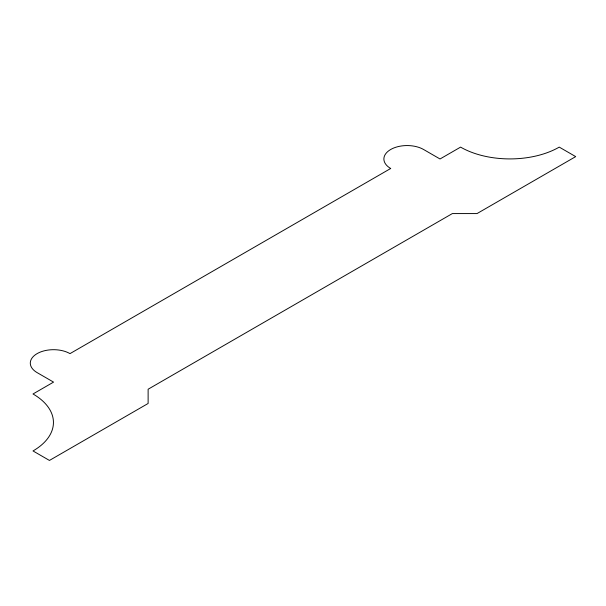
<?xml version="1.0" encoding="UTF-8"?>
<svg xmlns="http://www.w3.org/2000/svg" width="606" height="606" viewBox="0 0 606 606"><rect width="100%" height="100%" fill="white"/><g stroke="black" fill="none" stroke-linecap="round" stroke-linejoin="round"><path stroke-width="0.91" d="M390.688 168.483L70.001 353.624A23.255 13.43 0 0 0 37.11 353.624A23.255 13.43 0 0 0 37.11 372.614L53.555 382.113L33.004 393.976A69.773 40.284 0 0 1 33.004 450.947L49.45 460.439L148.122 403.475L148.122 389.234L452.356 213.577L477.028 213.577L575.7 156.613L559.255 147.114A69.773 40.284 0 0 1 460.583 147.114L440.024 158.984L423.579 149.493A23.255 13.43 0 0 0 390.688 149.493A23.255 13.43 0 0 0 390.688 168.483"/></g></svg>
